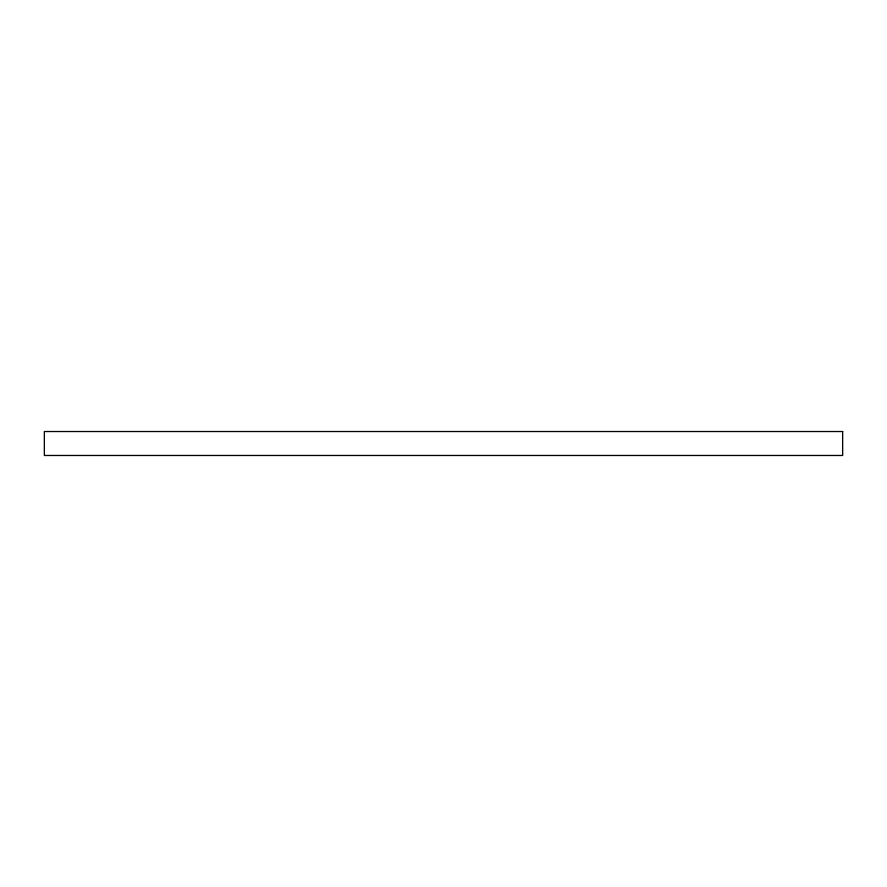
<?xml version="1.0" encoding="UTF-8"?>
<svg xmlns="http://www.w3.org/2000/svg" width="887" height="887" viewBox="0 0 887 887"><rect width="100%" height="100%" fill="white"/><g stroke="black" fill="none" stroke-linecap="round" stroke-linejoin="round"><path stroke-width="1.33" d="M842.65 431.525L44.35 431.525L44.35 455.474L842.65 455.474L842.65 431.525"/></g></svg>
